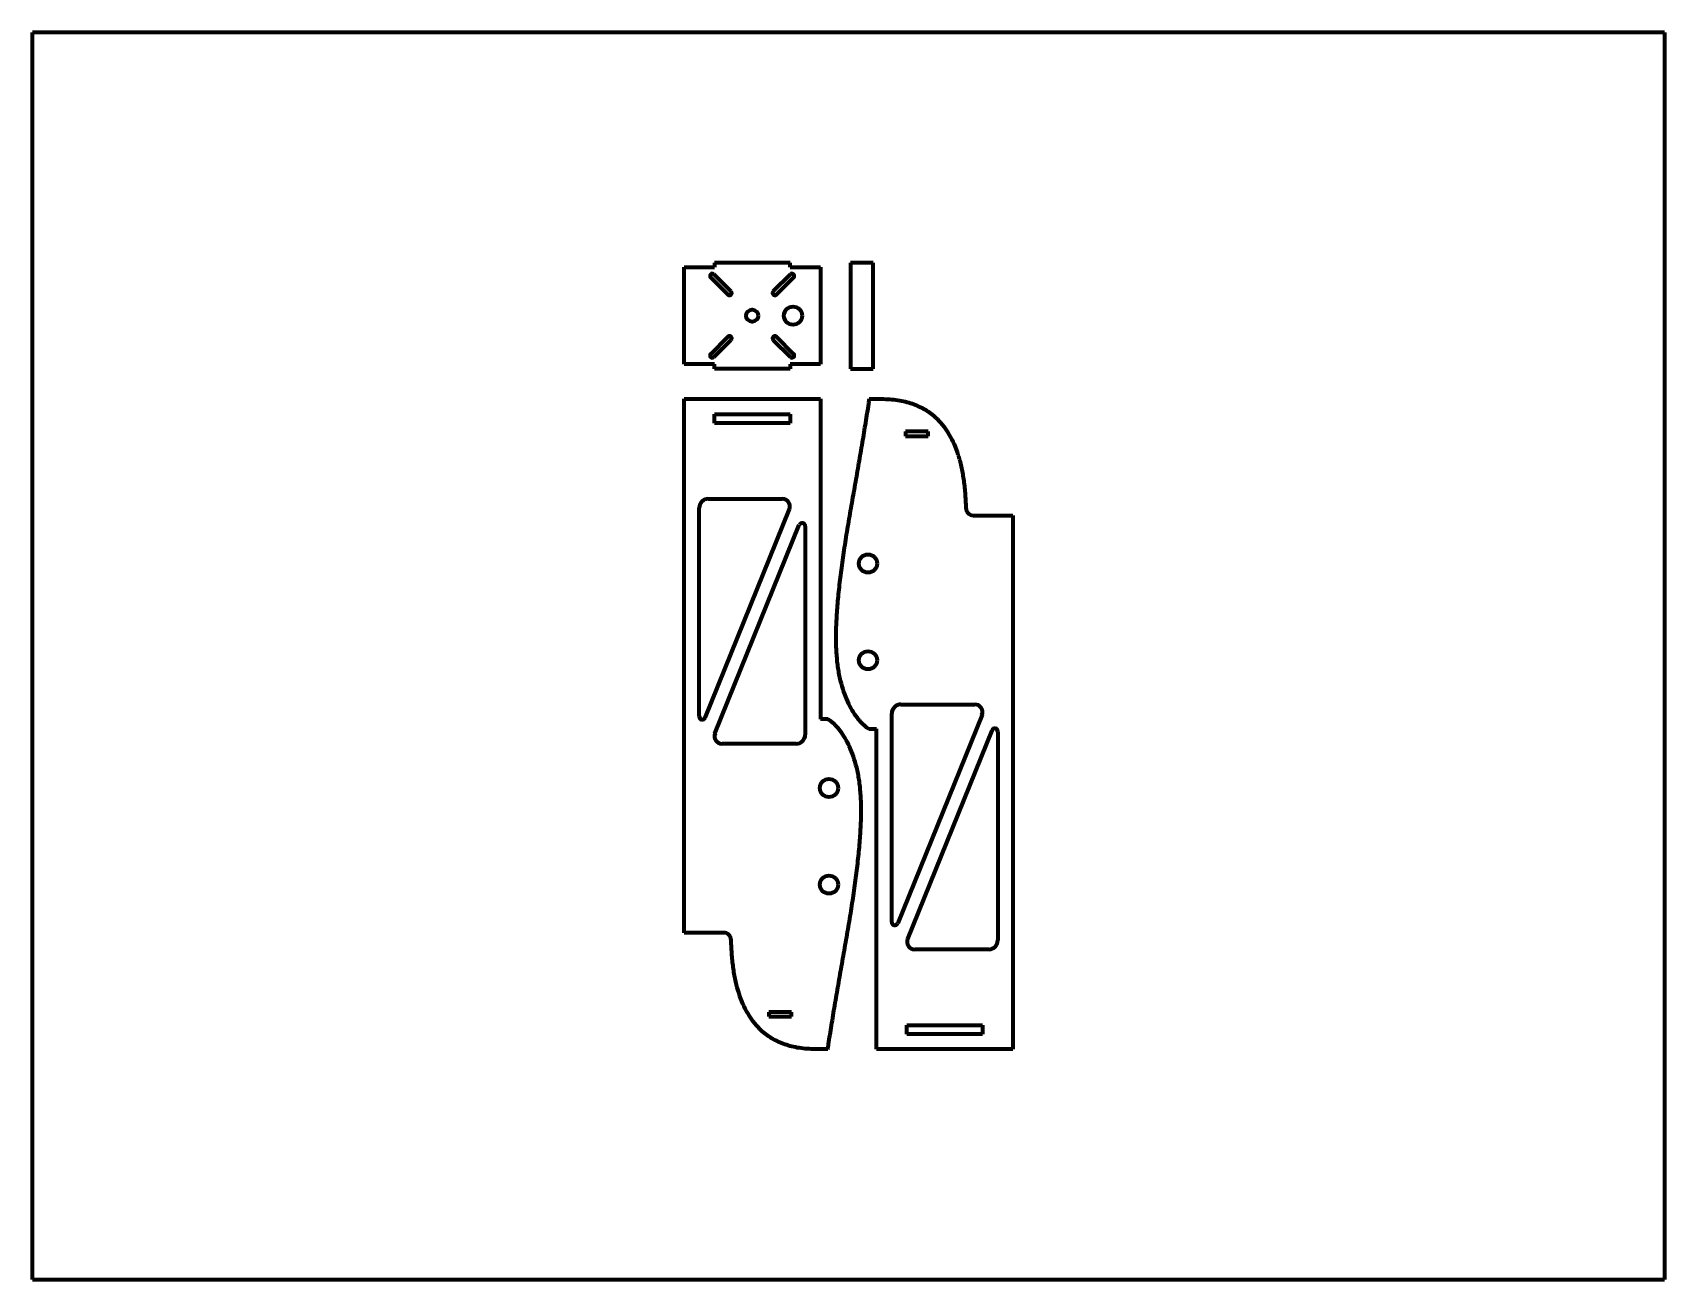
# Model space of a CAD drawing. Header units: millimetres. Extents: x 20 to 1098, y 20 to 844.
import ezdxf

# ---------------------------------------------------------------- set-up
doc = ezdxf.new("R2010")
doc.units = ezdxf.units.MM
doc.layers.add('1', color=7, linetype='Continuous', true_color=0xffffff)

msp = doc.modelspace()

# ---------------------------------------------------------------- linework, layer by layer
at = {"layer": '1', "color": 8, "linetype": 'Continuous', "lineweight": 70}
for p, q in [((20, 20), (20, 843.6)), ((1097.6, 843.6), (20, 843.6)), ((1097.6, 843.6), (1097.6, 20)), ((20, 20), (1097.6, 20))]:
    msp.add_line(p, q, dxfattribs=at)
at = {"layer": '1', "color": 155, "linetype": 'Continuous', "lineweight": 70}
for p, q in [((470.2, 691.6), (470.2, 688.6)), ((520.2, 691.6), (470.2, 691.6)), ((520.2, 688.6), (520.2, 691.6)), ((560.2, 691.6), (560.2, 621.6)), ((575.2, 691.6), (560.2, 691.6)), ((575.2, 621.6), (575.2, 691.6)), ((450.2, 688.6), (470.2, 688.6)), ((450.2, 624.6), (450.2, 688.6)), ((467.8, 681.9), (479.1, 670.5)), ((481.2, 672.7), (469.9, 684)), ((520.4, 684), (509.1, 672.7)), ((511.2, 670.5), (522.5, 681.9)), ((520.2, 688.6), (540.2, 688.6)), ((540.2, 688.6), (540.2, 624.6)), ((479.1, 642.7), (467.8, 631.3)), ((469.9, 629.2), (481.2, 640.5)), ((509.1, 640.5), (520.4, 629.2)), ((522.5, 631.3), (511.2, 642.7)), ((470.2, 624.6), (450.2, 624.6)), ((470.2, 621.6), (470.2, 624.6)), ((520.2, 621.6), (470.2, 621.6)), ((520.2, 624.6), (520.2, 621.6)), ((540.2, 624.6), (520.2, 624.6)), ((560.2, 621.6), (575.2, 621.6)), ((450.2, 601.6), (540.2, 601.6)), ((450.2, 249), (450.2, 601.6)), ((540.2, 601.6), (540.2, 390)), ((572.4, 601.6), (580.7, 601.6)), ((470.2, 585.6), (470.2, 591.6)), ((470.2, 591.6), (520.2, 591.6)), ((520.2, 585.6), (470.2, 585.6)), ((520.2, 591.6), (520.2, 585.6)), ((596.4, 580), (596.4, 577)), ((611.4, 580), (596.4, 580)), ((596.4, 577), (611.4, 577)), ((611.4, 577), (611.4, 580)), ((460.2, 391.8), (460.2, 529.6)), ((519.7, 528.7), (464, 391)), ((466.2, 535.6), (515.1, 535.6)), ((470.6, 380.7), (526.3, 518.4)), ((530.2, 517.6), (530.2, 379.8)), ((641.3, 524.7), (667.4, 524.7)), ((667.4, 524.7), (667.4, 172)), ((593.4, 399.8), (642.3, 399.8)), ((545.2, 390), (540.2, 390)), ((587.4, 256), (587.4, 393.8)), ((647, 392.9), (591.3, 255.3)), ((572.4, 383.6), (577.4, 383.6)), ((577.4, 172), (577.4, 383.6)), ((597.9, 244.9), (653.6, 382.6)), ((657.4, 381.9), (657.4, 244)), ((524.2, 373.8), (475.3, 373.8)), ((476.3, 249), (450.2, 249)), ((651.4, 238), (602.5, 238)), ((506.2, 196.6), (506.2, 193.6)), ((521.2, 196.6), (506.2, 196.6)), ((521.2, 193.6), (521.2, 196.6)), ((506.2, 193.6), (521.2, 193.6)), ((597.4, 182), (597.4, 188)), ((597.4, 188), (647.4, 188)), ((647.4, 188), (647.4, 182)), ((647.4, 182), (597.4, 182)), ((545.2, 172), (536.9, 172)), ((667.4, 172), (577.4, 172))]:
    msp.add_line(p, q, dxfattribs=at)
at = {"layer": '1', "color": 163, "linetype": 'Continuous', "lineweight": 70}
for p, q in [((519.7, 528.7), (464, 391)), ((470.6, 380.7), (526.3, 518.4)), ((647, 392.9), (591.3, 255.3)), ((597.9, 244.9), (653.6, 382.6))]:
    msp.add_line(p, q, dxfattribs=at)
at = {"layer": '1', "color": 155, "linetype": 'Continuous', "lineweight": 70}
for centre, radius in [((495.2, 656.6), 4), ((522.2, 656.6), 6), ((571.7, 492.9), 6), ((571.7, 429), 6), ((545.9, 344.6), 6), ((545.9, 280.8), 6)]:
    msp.add_circle(centre, radius, dxfattribs=at)
for centre, radius, start, end in [((468.9, 682.9), 1.5, 45, 225), ((521.5, 682.9), 1.5, 315, 135), ((480.2, 671.6), 1.5, 225, 45), ((510.2, 671.6), 1.5, 135, 315), ((480.2, 641.6), 1.5, 315, 135), ((510.2, 641.6), 1.5, 45, 225), ((468.9, 630.3), 1.5, 135, 315), ((521.5, 630.3), 1.5, 225, 45), ((466.2, 529.6), 6, 90, 180), ((515.1, 530.6), 5, 337.9799, 90), ((641.3, 529.7), 5, 181.3786, 270), ((528.2, 517.6), 2, 0, 157.98), ((593.4, 393.8), 6, 90, 180), ((642.3, 394.8), 5, 337.9799, 90), ((462.2, 391.8), 2, 180, 337.9799), ((475.3, 378.8), 5, 157.98, 270), ((524.2, 379.8), 6, 270, 0), ((655.4, 381.9), 2, 0, 157.98), ((476.3, 244), 5, 1.3786, 90), ((589.4, 256), 2, 180, 337.9799), ((602.5, 243), 5, 157.98, 270), ((651.4, 244), 6, 270, 0)]:
    msp.add_arc(centre, radius, start, end, dxfattribs=at)
at = {"layer": '1', "color": 163, "linetype": 'Continuous', "lineweight": 70}
for centre, radius, start, end in [((466.2, 529.6), 6, 90, 180), ((515.1, 530.6), 5, 337.9799, 90), ((641.3, 529.7), 5, 181.3786, 270), ((528.2, 517.6), 2, 0, 157.98), ((593.4, 393.8), 6, 90, 180), ((642.3, 394.8), 5, 337.9799, 90), ((462.2, 391.8), 2, 180, 337.9799), ((475.3, 378.8), 5, 157.98, 270), ((524.2, 379.8), 6, 270, 0), ((655.4, 381.9), 2, 0, 157.98), ((476.3, 244), 5, 1.3786, 90), ((589.4, 256), 2, 180, 337.9799), ((602.5, 243), 5, 157.98, 270), ((651.4, 244), 6, 270, 0)]:
    msp.add_arc(centre, radius, start, end, dxfattribs=at)
at = {"layer": '1', "color": 155, "linetype": 'Continuous', "lineweight": 70}
for points in [[(572.4, 601.6), (572.3, 600.5), (571.5, 595.3), (570, 585.7), (567.8, 572.6), (565.5, 559), (563.1, 545.1), (560.6, 531.2), (558.2, 517.3), (556, 503.6), (554.1, 490.3), (552.5, 477.5), (551.3, 465.2), (550.6, 453.7), (550.3, 443), (550.7, 433), (551.6, 424), (553.2, 415.7), (555.4, 408.3), (557.9, 401.8), (560.9, 396.2), (564, 391.4), (567.3, 387.6), (570.1, 385.1), (571.9, 383.9), (572.4, 383.6)], [(545.2, 172), (545.3, 173.1), (546.1, 178.4), (547.6, 188), (549.8, 201.1), (552.1, 214.7), (554.5, 228.5), (557, 242.5), (559.4, 256.4), (561.6, 270.1), (563.5, 283.4), (565.1, 296.2), (566.3, 308.4), (567, 319.9), (567.3, 330.7), (566.9, 340.6), (566, 349.7), (564.4, 357.9), (562.2, 365.3), (559.7, 371.8), (556.7, 377.5), (553.6, 382.2), (550.3, 386.1), (547.5, 388.6), (545.7, 389.7), (545.2, 390)]]:
    msp.add_open_spline(points, degree=3, knots=[0, 0, 0, 0, 0.014449, 0.070343, 0.129372, 0.190617, 0.253173, 0.316172, 0.378798, 0.440301, 0.500012, 0.557346, 0.611815, 0.663023, 0.710671, 0.754544, 0.794789, 0.831762, 0.865655, 0.896634, 0.924749, 0.949908, 0.972072, 0.991238, 1, 1, 1, 1], dxfattribs=at)
for points in [[(580.7, 601.6), (581.4, 601.6), (582, 601.6)], [(582, 601.6), (634.6, 600.8), (636.3, 529.5)], [(535.6, 172.1), (483, 172.9), (481.3, 244.1)], [(536.9, 172), (536.2, 172), (535.6, 172.1)]]:
    msp.add_open_spline(points, degree=2, dxfattribs=at)

doc.saveas('drawing.dxf')
